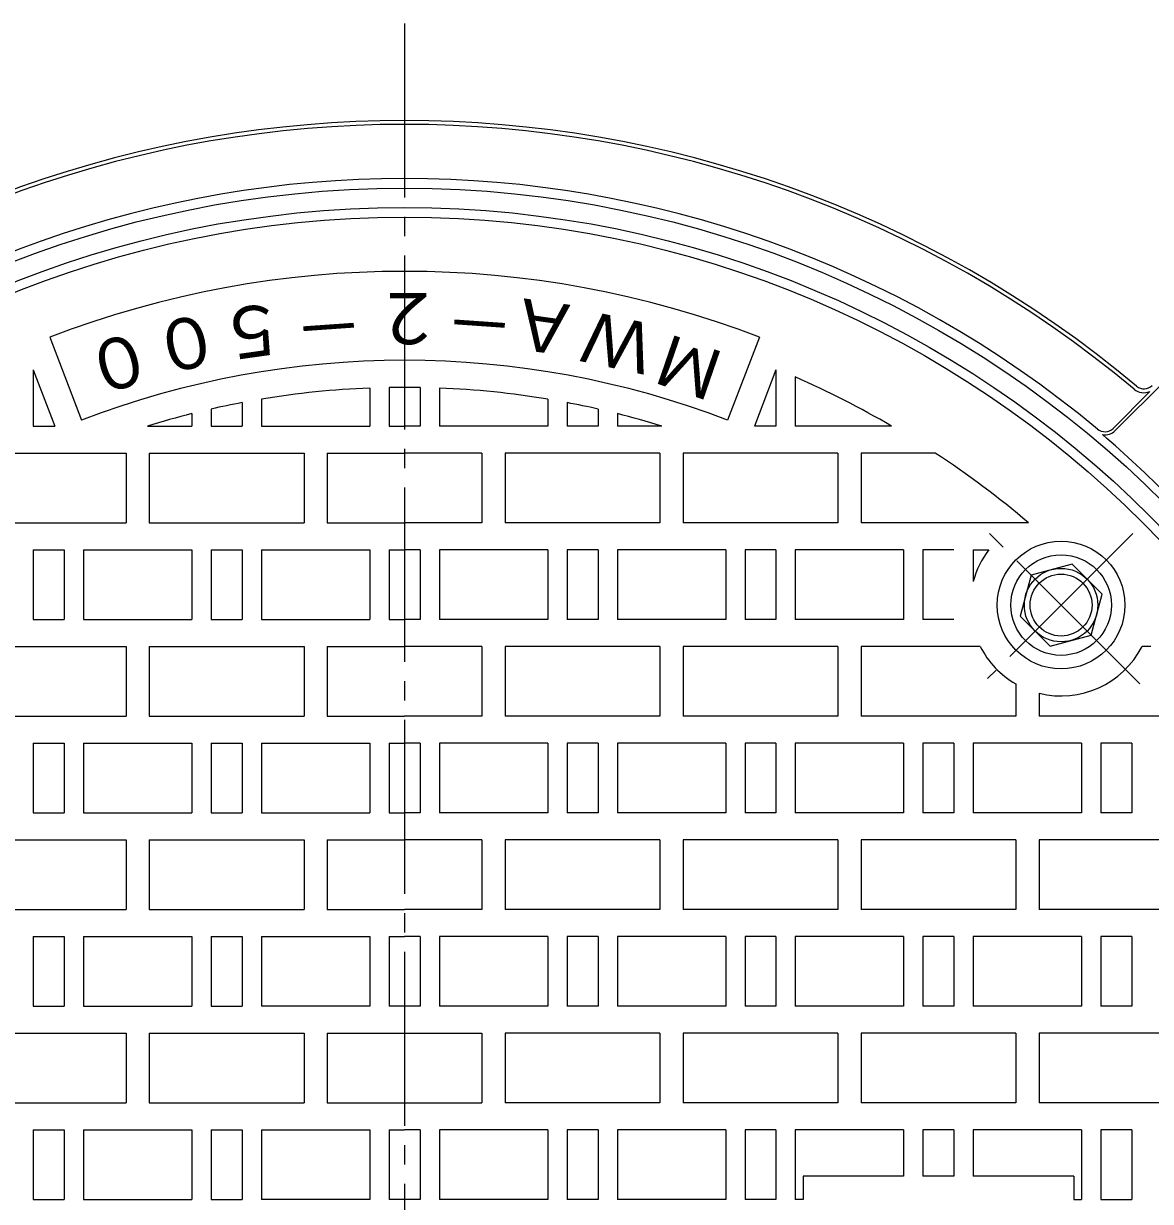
# Model space of a CAD drawing. Units: millimetres, scale not verified. Extents: x -907 to 922, y -708 to 631.
# Drawn here: x -505.5 to -214.2, y 301.5 to 606 of the extents above; entities that cross this region are included whole.
import ezdxf
from ezdxf.enums import TextEntityAlignment as Align

# ---------------------------------------------------------------- set-up
doc = ezdxf.new("R2010")
doc.units = ezdxf.units.MM
doc.header["$LTSCALE"] = 5
doc.linetypes.add('CHAIN2', pattern=[12, 9, -1, 1, -1])
for name, color, linetype, lineweight in [('0-1_躯体', 2, 'Continuous', 18), ('0-2_仕上', 3, 'Continuous', 18), ('0-3_建具', 4, 'Continuous', 18)]:
    doc.layers.add(name, color=color, linetype=linetype, lineweight=lineweight)
doc.styles.add('ＭＳ ゴシック', font='')
doc.styles.get('ＭＳ ゴシック').set_extended_font_data('MS Gothic')

msp = doc.modelspace()

# ---------------------------------------------------------------- linework, layer by layer
at = {"layer": '0-1_躯体'}
for p, q in [((-223.287, 500.787), (-210.433, 513.641)), ((-223.853, 501.353), (-214.322, 510.884))]:
    msp.add_line(p, q, dxfattribs=at)
for radius in [277.5, 272.5]:
    msp.add_circle((-407.009, 285.953), radius, dxfattribs=at)
for centre, radius, start, end in [((-407.009, 285.953), 295, 50.10184, 129.89816), ((-407.009, 285.953), 294, 50.10184, 129.89816), ((-407.009, 285.953), 280, 50.23066, 129.76934), ((-215.864, 514.575), 3, 230.10184, 314.99338), ((-215.864, 514.575), 4, 230.10184, 292.67194), ((-225.974, 503.474), 3, 230.23066, 315), ((-225.974, 503.474), 3.8, 260.77182, 315), ((-442.364, 250.598), 329.583, 40.89749, 49.10247)]:
    msp.add_arc(centre, radius, start, end, dxfattribs=at)
at = {"layer": '0-2_仕上', "linetype": 'CHAIN2'}
for p, q in [((-407.009, 606.026), (-407.009, -44.259)), ((-216.951, 435.307), (-257.405, 475.76)), ((-218.762, 474.2), (-256.29, 436.672))]:
    msp.add_line(p, q, dxfattribs=at)
at = {"layer": '0-2_仕上'}
for p, q in [((-498.751, 524.95), (-490.509, 503.477)), ((-315.266, 524.95), (-323.509, 503.477)), ((-503.009, 516.508), (-503.009, 501.954)), ((-503.009, 516.508), (-497.422, 501.954)), ((-311.009, 516.508), (-316.596, 501.954)), ((-311.009, 516.508), (-311.009, 501.954)), ((-416.009, 511.774), (-416.009, 501.954)), ((-411.009, 511.918), (-411.009, 501.954)), ((-403.009, 511.918), (-403.009, 501.954)), ((-398.009, 511.774), (-398.009, 501.954)), ((-306.009, 514.643), (-306.009, 501.954)), ((-444.009, 508.904), (-444.009, 501.954)), ((-370.009, 508.904), (-370.009, 501.954)), ((-457.009, 506.353), (-457.009, 501.954)), ((-449.009, 508.016), (-449.009, 501.954)), ((-365.009, 508.016), (-365.009, 501.954)), ((-357.009, 506.353), (-357.009, 501.954)), ((-462.009, 505.159), (-462.009, 501.954)), ((-352.009, 505.159), (-352.009, 501.954)), ((-503.009, 501.954), (-497.422, 501.954)), ((-473.488, 501.954), (-462.009, 501.954)), ((-457.009, 501.954), (-449.009, 501.954)), ((-444.009, 501.954), (-416.009, 501.954)), ((-411.009, 501.954), (-407.009, 501.954)), ((-403.009, 501.954), (-407.009, 501.954)), ((-370.009, 501.954), (-398.009, 501.954)), ((-357.009, 501.954), (-365.009, 501.954)), ((-340.53, 501.954), (-352.009, 501.954)), ((-311.009, 501.954), (-316.596, 501.954)), ((-281.138, 501.954), (-306.009, 501.954)), ((-473.009, 494.954), (-473.009, 476.954)), ((-427.009, 494.954), (-427.009, 476.954)), ((-427.009, 494.954), (-407.009, 494.954)), ((-387.009, 494.954), (-407.009, 494.954)), ((-387.009, 494.954), (-387.009, 476.954)), ((-341.009, 494.954), (-341.009, 476.954)), ((-295.009, 494.954), (-295.009, 476.954)), ((-289.009, 494.954), (-289.009, 476.954)), ((-269.828, 494.954), (-289.009, 494.954)), ((-519.009, 476.954), (-479.009, 476.954)), ((-473.009, 476.954), (-433.009, 476.954)), ((-427.009, 476.954), (-407.009, 476.954)), ((-387.009, 476.954), (-407.009, 476.954)), ((-341.009, 476.954), (-381.009, 476.954)), ((-295.009, 476.954), (-335.009, 476.954)), ((-245.706, 476.954), (-289.009, 476.954)), ((-503.009, 469.954), (-503.009, 451.954)), ((-503.009, 469.954), (-495.008, 469.954)), ((-495.008, 469.954), (-495.008, 451.954)), ((-490.008, 469.954), (-490.008, 451.954)), ((-490.008, 469.954), (-462.009, 469.954)), ((-462.009, 469.954), (-462.009, 451.954)), ((-457.009, 469.954), (-457.009, 451.954)), ((-457.009, 469.954), (-449.009, 469.954)), ((-449.009, 469.954), (-449.009, 451.954)), ((-444.009, 469.954), (-444.009, 451.954)), ((-444.009, 469.954), (-416.009, 469.954)), ((-416.009, 469.954), (-416.009, 451.954)), ((-411.009, 469.954), (-411.009, 451.954)), ((-411.009, 469.954), (-407.009, 469.954)), ((-403.009, 469.954), (-407.009, 469.954)), ((-403.009, 469.954), (-403.009, 451.954)), ((-398.009, 469.954), (-398.009, 451.954)), ((-370.009, 469.954), (-398.009, 469.954)), ((-370.009, 469.954), (-370.009, 451.954)), ((-365.009, 469.954), (-365.009, 451.954)), ((-357.009, 469.954), (-365.009, 469.954)), ((-357.009, 469.954), (-357.009, 451.954)), ((-352.009, 469.954), (-352.009, 451.954)), ((-324.009, 469.954), (-352.009, 469.954)), ((-324.009, 469.954), (-324.009, 451.954)), ((-319.009, 469.954), (-319.009, 451.954)), ((-311.009, 469.954), (-319.009, 469.954)), ((-311.009, 469.954), (-311.009, 451.954)), ((-306.009, 469.954), (-306.009, 451.954)), ((-278.009, 469.954), (-306.009, 469.954)), ((-278.009, 469.954), (-278.009, 451.954)), ((-273.009, 469.954), (-273.009, 451.954)), ((-265.009, 469.954), (-273.009, 469.954)), ((-260.009, 469.954), (-255.955, 469.954)), ((-260.009, 469.954), (-260.009, 461.716)), ((-503.009, 451.954), (-495.008, 451.954)), ((-490.008, 451.954), (-462.009, 451.954)), ((-457.009, 451.954), (-449.009, 451.954)), ((-444.009, 451.954), (-416.009, 451.954)), ((-411.009, 451.954), (-407.009, 451.954)), ((-403.009, 451.954), (-407.009, 451.954)), ((-370.009, 451.954), (-398.009, 451.954)), ((-357.009, 451.954), (-365.009, 451.954)), ((-324.009, 451.954), (-352.009, 451.954)), ((-311.009, 451.954), (-319.009, 451.954)), ((-278.009, 451.954), (-306.009, 451.954)), ((-265.009, 451.954), (-273.009, 451.954)), ((-473.009, 444.954), (-473.009, 426.954)), ((-427.009, 444.954), (-427.009, 426.954)), ((-427.009, 444.954), (-407.009, 444.954)), ((-387.009, 444.954), (-407.009, 444.954)), ((-387.009, 444.954), (-387.009, 426.954)), ((-341.009, 444.954), (-341.009, 426.954)), ((-295.009, 444.954), (-295.009, 426.954)), ((-289.009, 444.954), (-289.009, 426.954)), ((-258.223, 444.954), (-289.009, 444.954)), ((-214.087, 444.954), (-216.383, 444.954)), ((-249.009, 435.282), (-249.009, 426.954)), ((-243.009, 432.862), (-243.009, 426.954)), ((-519.009, 426.954), (-479.009, 426.954)), ((-473.009, 426.954), (-433.009, 426.954)), ((-427.009, 426.954), (-407.009, 426.954)), ((-387.009, 426.954), (-407.009, 426.954)), ((-341.009, 426.954), (-381.009, 426.954)), ((-295.009, 426.954), (-335.009, 426.954)), ((-249.009, 426.954), (-289.009, 426.954)), ((-203.008, 426.954), (-243.009, 426.954)), ((-503.009, 419.954), (-503.009, 401.954)), ((-503.009, 419.954), (-495.008, 419.954)), ((-495.008, 419.954), (-495.008, 401.954)), ((-490.008, 419.954), (-490.008, 401.954)), ((-490.008, 419.954), (-462.009, 419.954)), ((-462.009, 419.954), (-462.009, 401.954)), ((-457.009, 419.954), (-457.009, 401.954)), ((-457.009, 419.954), (-449.009, 419.954)), ((-449.009, 419.954), (-449.009, 401.954)), ((-444.009, 419.954), (-444.009, 401.954)), ((-444.009, 419.954), (-416.009, 419.954)), ((-416.009, 419.954), (-416.009, 401.954)), ((-411.009, 419.954), (-411.009, 401.954)), ((-411.009, 419.954), (-407.009, 419.954)), ((-403.009, 419.954), (-407.009, 419.954)), ((-403.009, 419.954), (-403.009, 401.954)), ((-398.009, 419.954), (-398.009, 401.954)), ((-370.009, 419.954), (-398.009, 419.954)), ((-370.009, 419.954), (-370.009, 401.954)), ((-365.009, 419.954), (-365.009, 401.954)), ((-357.009, 419.954), (-365.009, 419.954)), ((-357.009, 419.954), (-357.009, 401.954)), ((-352.009, 419.954), (-352.009, 401.954)), ((-324.009, 419.954), (-352.009, 419.954)), ((-324.009, 419.954), (-324.009, 401.954)), ((-319.009, 419.954), (-319.009, 401.954)), ((-311.009, 419.954), (-319.009, 419.954)), ((-311.009, 419.954), (-311.009, 401.954)), ((-306.009, 419.954), (-306.009, 401.954)), ((-278.009, 419.954), (-306.009, 419.954)), ((-278.009, 419.954), (-278.009, 401.954)), ((-273.009, 419.954), (-273.009, 401.954)), ((-265.009, 419.954), (-273.009, 419.954)), ((-265.009, 419.954), (-265.009, 401.954)), ((-260.009, 419.954), (-260.009, 401.954)), ((-232.009, 419.954), (-260.009, 419.954)), ((-232.009, 419.954), (-232.009, 401.954)), ((-227.009, 419.954), (-227.009, 401.954)), ((-219.009, 419.954), (-227.009, 419.954)), ((-219.009, 419.954), (-219.009, 401.954)), ((-503.009, 401.954), (-495.008, 401.954)), ((-490.008, 401.954), (-462.009, 401.954)), ((-457.009, 401.954), (-449.009, 401.954)), ((-444.009, 401.954), (-416.009, 401.954)), ((-411.009, 401.954), (-407.009, 401.954)), ((-403.009, 401.954), (-407.009, 401.954)), ((-370.009, 401.954), (-398.009, 401.954)), ((-357.009, 401.954), (-365.009, 401.954)), ((-324.009, 401.954), (-352.009, 401.954)), ((-311.009, 401.954), (-319.009, 401.954)), ((-278.009, 401.954), (-306.009, 401.954)), ((-265.009, 401.954), (-273.009, 401.954)), ((-232.009, 401.954), (-260.009, 401.954)), ((-219.009, 401.954), (-227.009, 401.954)), ((-473.009, 394.954), (-473.009, 376.954)), ((-427.009, 394.954), (-427.009, 376.954)), ((-427.009, 394.954), (-407.009, 394.954)), ((-387.009, 394.954), (-407.009, 394.954)), ((-387.009, 394.954), (-387.009, 376.954)), ((-341.009, 394.954), (-341.009, 376.954)), ((-295.009, 394.954), (-295.009, 376.954)), ((-249.009, 394.954), (-249.009, 376.954)), ((-519.009, 376.954), (-479.009, 376.954)), ((-473.009, 376.954), (-433.009, 376.954)), ((-427.009, 376.954), (-407.009, 376.954)), ((-387.009, 376.954), (-407.009, 376.954)), ((-341.009, 376.954), (-381.009, 376.954)), ((-295.009, 376.954), (-335.009, 376.954)), ((-249.009, 376.954), (-289.009, 376.954)), ((-203.008, 376.954), (-243.009, 376.954)), ((-503.009, 369.954), (-503.009, 351.954)), ((-503.009, 369.954), (-495.008, 369.954)), ((-495.008, 369.954), (-495.008, 351.954)), ((-490.008, 369.954), (-490.008, 351.954)), ((-490.008, 369.954), (-462.009, 369.954)), ((-462.009, 369.954), (-462.009, 351.954)), ((-457.009, 369.954), (-457.009, 351.954)), ((-457.009, 369.954), (-449.009, 369.954)), ((-449.009, 369.954), (-449.009, 351.954)), ((-444.009, 369.954), (-416.009, 369.954)), ((-444.009, 369.954), (-444.009, 351.954)), ((-416.009, 369.954), (-416.009, 351.954)), ((-411.009, 369.954), (-407.009, 369.954)), ((-411.009, 369.954), (-411.009, 351.954)), ((-403.009, 369.954), (-407.009, 369.954)), ((-403.009, 369.954), (-403.009, 351.954)), ((-370.009, 369.954), (-398.009, 369.954)), ((-398.009, 369.954), (-398.009, 351.954)), ((-370.009, 369.954), (-370.009, 351.954)), ((-365.009, 369.954), (-365.009, 351.954)), ((-357.009, 369.954), (-365.009, 369.954)), ((-357.009, 369.954), (-357.009, 351.954)), ((-352.009, 369.954), (-352.009, 351.954)), ((-324.009, 369.954), (-352.009, 369.954)), ((-324.009, 369.954), (-324.009, 351.954)), ((-319.009, 369.954), (-319.009, 351.954)), ((-311.009, 369.954), (-319.009, 369.954)), ((-311.009, 369.954), (-311.009, 351.954)), ((-306.009, 369.954), (-306.009, 351.954)), ((-278.009, 369.954), (-306.009, 369.954)), ((-278.009, 369.954), (-278.009, 351.954)), ((-273.009, 369.954), (-273.009, 351.954)), ((-265.009, 369.954), (-273.009, 369.954)), ((-265.009, 369.954), (-265.009, 351.954)), ((-260.009, 369.954), (-260.009, 351.954)), ((-232.009, 369.954), (-260.009, 369.954)), ((-232.009, 369.954), (-232.009, 351.954)), ((-227.009, 369.954), (-227.009, 351.954)), ((-219.009, 369.954), (-227.009, 369.954)), ((-219.009, 369.954), (-219.009, 351.954)), ((-503.009, 351.954), (-495.008, 351.954)), ((-490.008, 351.954), (-462.009, 351.954)), ((-457.009, 351.954), (-449.009, 351.954)), ((-416.009, 351.954), (-444.009, 351.954)), ((-403.009, 351.954), (-411.009, 351.954)), ((-370.009, 351.954), (-398.009, 351.954)), ((-357.009, 351.954), (-365.009, 351.954)), ((-324.009, 351.954), (-352.009, 351.954)), ((-311.009, 351.954), (-319.009, 351.954)), ((-278.009, 351.954), (-306.009, 351.954)), ((-265.009, 351.954), (-273.009, 351.954)), ((-232.009, 351.954), (-260.009, 351.954)), ((-219.009, 351.954), (-227.009, 351.954)), ((-519.009, 344.954), (-479.009, 344.954)), ((-479.009, 344.954), (-479.009, 326.953)), ((-473.009, 344.954), (-473.009, 326.953)), ((-427.009, 344.954), (-427.009, 326.953)), ((-427.009, 344.954), (-387.009, 344.954)), ((-387.009, 344.954), (-387.009, 326.953)), ((-341.009, 344.954), (-341.009, 326.953)), ((-295.009, 344.954), (-335.009, 344.954)), ((-335.009, 344.954), (-335.009, 326.953)), ((-295.009, 344.954), (-295.009, 326.953)), ((-249.009, 344.954), (-249.009, 326.953)), ((-519.009, 326.953), (-479.009, 326.953)), ((-473.009, 326.953), (-433.009, 326.953)), ((-427.009, 326.953), (-387.009, 326.953)), ((-341.009, 326.953), (-381.009, 326.953)), ((-295.009, 326.953), (-335.009, 326.953)), ((-249.009, 326.953), (-289.009, 326.953)), ((-203.008, 326.953), (-243.009, 326.953)), ((-503.008, 319.953), (-503.008, 301.953)), ((-503.008, 319.953), (-495.009, 319.953)), ((-495.009, 319.953), (-495.009, 301.953)), ((-490.008, 319.953), (-490.008, 301.953)), ((-490.008, 319.953), (-462.009, 319.953)), ((-462.009, 319.953), (-462.009, 301.953)), ((-457.009, 319.953), (-457.009, 301.953)), ((-457.009, 319.953), (-449.009, 319.953)), ((-449.009, 319.953), (-449.009, 301.953)), ((-444.009, 319.953), (-416.009, 319.953)), ((-444.009, 319.953), (-444.009, 301.953)), ((-416.009, 319.953), (-416.009, 301.953)), ((-411.009, 319.953), (-407.009, 319.953)), ((-411.009, 319.953), (-411.009, 301.953)), ((-403.009, 319.953), (-407.009, 319.953)), ((-403.009, 319.953), (-403.009, 301.953)), ((-370.009, 319.953), (-398.009, 319.953)), ((-398.009, 319.953), (-398.009, 301.953)), ((-370.009, 319.953), (-370.009, 301.953)), ((-365.009, 319.953), (-365.009, 301.953)), ((-357.009, 319.953), (-365.009, 319.953)), ((-357.009, 319.953), (-357.009, 301.953)), ((-352.009, 319.953), (-352.009, 301.953)), ((-324.009, 319.953), (-352.009, 319.953)), ((-324.009, 319.953), (-324.009, 301.953)), ((-319.009, 319.953), (-319.009, 301.953)), ((-311.009, 319.953), (-319.009, 319.953)), ((-311.009, 319.953), (-311.009, 301.953)), ((-278.009, 319.953), (-306.009, 319.953)), ((-306.009, 319.953), (-306.009, 301.953)), ((-278.009, 319.953), (-278.009, 307.953)), ((-265.009, 319.953), (-273.009, 319.953)), ((-273.009, 319.953), (-273.009, 307.953)), ((-265.009, 319.953), (-265.009, 307.953)), ((-232.009, 319.953), (-260.009, 319.953)), ((-260.009, 319.953), (-260.009, 307.953)), ((-232.009, 319.953), (-232.009, 301.953)), ((-219.009, 319.953), (-227.009, 319.953)), ((-227.009, 319.953), (-227.009, 301.953)), ((-219.009, 319.953), (-219.009, 301.953)), ((-278.009, 307.953), (-304.009, 307.953)), ((-265.009, 307.953), (-273.009, 307.953)), ((-234.009, 307.953), (-260.009, 307.953)), ((-234.009, 307.953), (-234.009, 301.953)), ((-503.008, 301.953), (-495.009, 301.953)), ((-490.008, 301.953), (-462.009, 301.953)), ((-457.009, 301.953), (-449.009, 301.953)), ((-416.009, 301.953), (-444.009, 301.953)), ((-403.009, 301.953), (-411.009, 301.953)), ((-370.009, 301.953), (-398.009, 301.953)), ((-357.009, 301.953), (-365.009, 301.953)), ((-324.009, 301.953), (-352.009, 301.953)), ((-311.009, 301.953), (-319.009, 301.953)), ((-234.009, 301.953), (-232.009, 301.953)), ((-227.009, 301.953), (-219.009, 301.953))]:
    msp.add_line(p, q, dxfattribs=at)
for points in [[(-519.009, 494.954), (-479.009, 494.954), (-479.009, 476.954)], [(-473.009, 494.954), (-433.009, 494.954), (-433.009, 476.954)], [(-341.009, 494.954), (-381.009, 494.954), (-381.009, 476.954)], [(-295.009, 494.954), (-335.009, 494.954), (-335.009, 476.954)], [(-519.009, 444.954), (-479.009, 444.954), (-479.009, 426.954)], [(-473.009, 444.954), (-433.009, 444.954), (-433.009, 426.954)], [(-341.009, 444.954), (-381.009, 444.954), (-381.009, 426.954)], [(-295.009, 444.954), (-335.009, 444.954), (-335.009, 426.954)], [(-519.009, 394.954), (-479.009, 394.954), (-479.009, 376.954)], [(-473.009, 394.954), (-433.009, 394.954), (-433.009, 376.954)], [(-341.009, 394.954), (-381.009, 394.954), (-381.009, 376.954)], [(-295.009, 394.954), (-335.009, 394.954), (-335.009, 376.954)], [(-249.009, 394.954), (-289.009, 394.954), (-289.009, 376.954)], [(-203.008, 394.954), (-243.009, 394.954), (-243.009, 376.954)], [(-473.009, 344.954), (-433.009, 344.954), (-433.009, 326.953)], [(-341.009, 344.954), (-381.009, 344.954), (-381.009, 326.953)], [(-249.009, 344.954), (-289.009, 344.954), (-289.009, 326.953)], [(-203.008, 344.954), (-243.009, 344.954), (-243.009, 326.953)], [(-304.009, 307.953), (-304.009, 301.953), (-306.009, 301.953)]]:
    msp.add_lwpolyline(points, dxfattribs=at)
for centre, radius in [((-407.009, 285.953), 270), ((-237.303, 455.659), 16.5)]:
    msp.add_circle(centre, radius, dxfattribs=at)
for centre, radius, start, end in [((-407.009, 285.953), 256, 69, 111), ((-407.009, 285.953), 233, 68.99998, 111), ((-407.009, 285.953), 226, 92.28229, 99.42268), ((-407.009, 285.953), 226, 90, 91.01413), ((-407.009, 285.953), 226, 88.98587, 90), ((-407.009, 285.953), 226, 80.57732, 87.71771), ((-407.009, 285.953), 250, 59.76924, 66.17159), ((-407.009, 285.953), 226, 100.71013, 102.78178), ((-407.009, 285.953), 226, 77.21822, 79.28987), ((-407.009, 285.953), 226, 104.08507, 107.10695), ((-407.009, 285.953), 226, 72.89305, 75.91493), ((-407.009, 285.953), 250, 49.81843, 56.72057), ((-237.303, 455.659), 23.5, 142.53244, 165.06264), ((-237.303, 455.659), 23.5, 207.09869, 240.12541), ((-237.303, 455.659), 23.5, 255.9491, 332.90139)]:
    msp.add_arc(centre, radius, start, end, dxfattribs=at)
at = {"layer": '0-3_建具', "color": 2}
msp.add_lwpolyline([(-240.142, 445.063), (-229.546, 447.902), (-226.707, 458.498), (-234.464, 466.254), (-245.06, 463.415), (-247.899, 452.819)], close=True, dxfattribs=at)
at = {"layer": '0-3_建具'}
msp.add_circle((-237.303, 455.659), 13, dxfattribs=at)
at = {"layer": '0-3_建具', "color": 2}
for radius in [9.5, 8]:
    msp.add_circle((-237.303, 455.658), radius, dxfattribs=at)

# ---------------------------------------------------------------- texts
at = {"layer": '0-2_仕上', "color": 7, "style": 'ＭＳ ゴシック'}
for s, rotation, p in [('２', 180, (-397.021, 540.307)), ('５', 188, (-438.992, 538.071)), ('Ａ', 172, (-360.788, 536.811)), ('０', 192.001, (-456.85, 535.512)), ('Ｗ', 168.001, (-341.111, 531.947)), ('－', 184.001, (-418.413, 538.896)), ('－', 175.999, (-377.896, 538.501)), ('０', 196, (-475.147, 530.892)), ('Ｍ', 161, (-321.567, 524.149))]:
    msp.add_text(s, height=13.2, rotation=rotation, dxfattribs=at).set_placement(p, align=Align.BOTTOM_LEFT)

doc.saveas('drawing.dxf')
